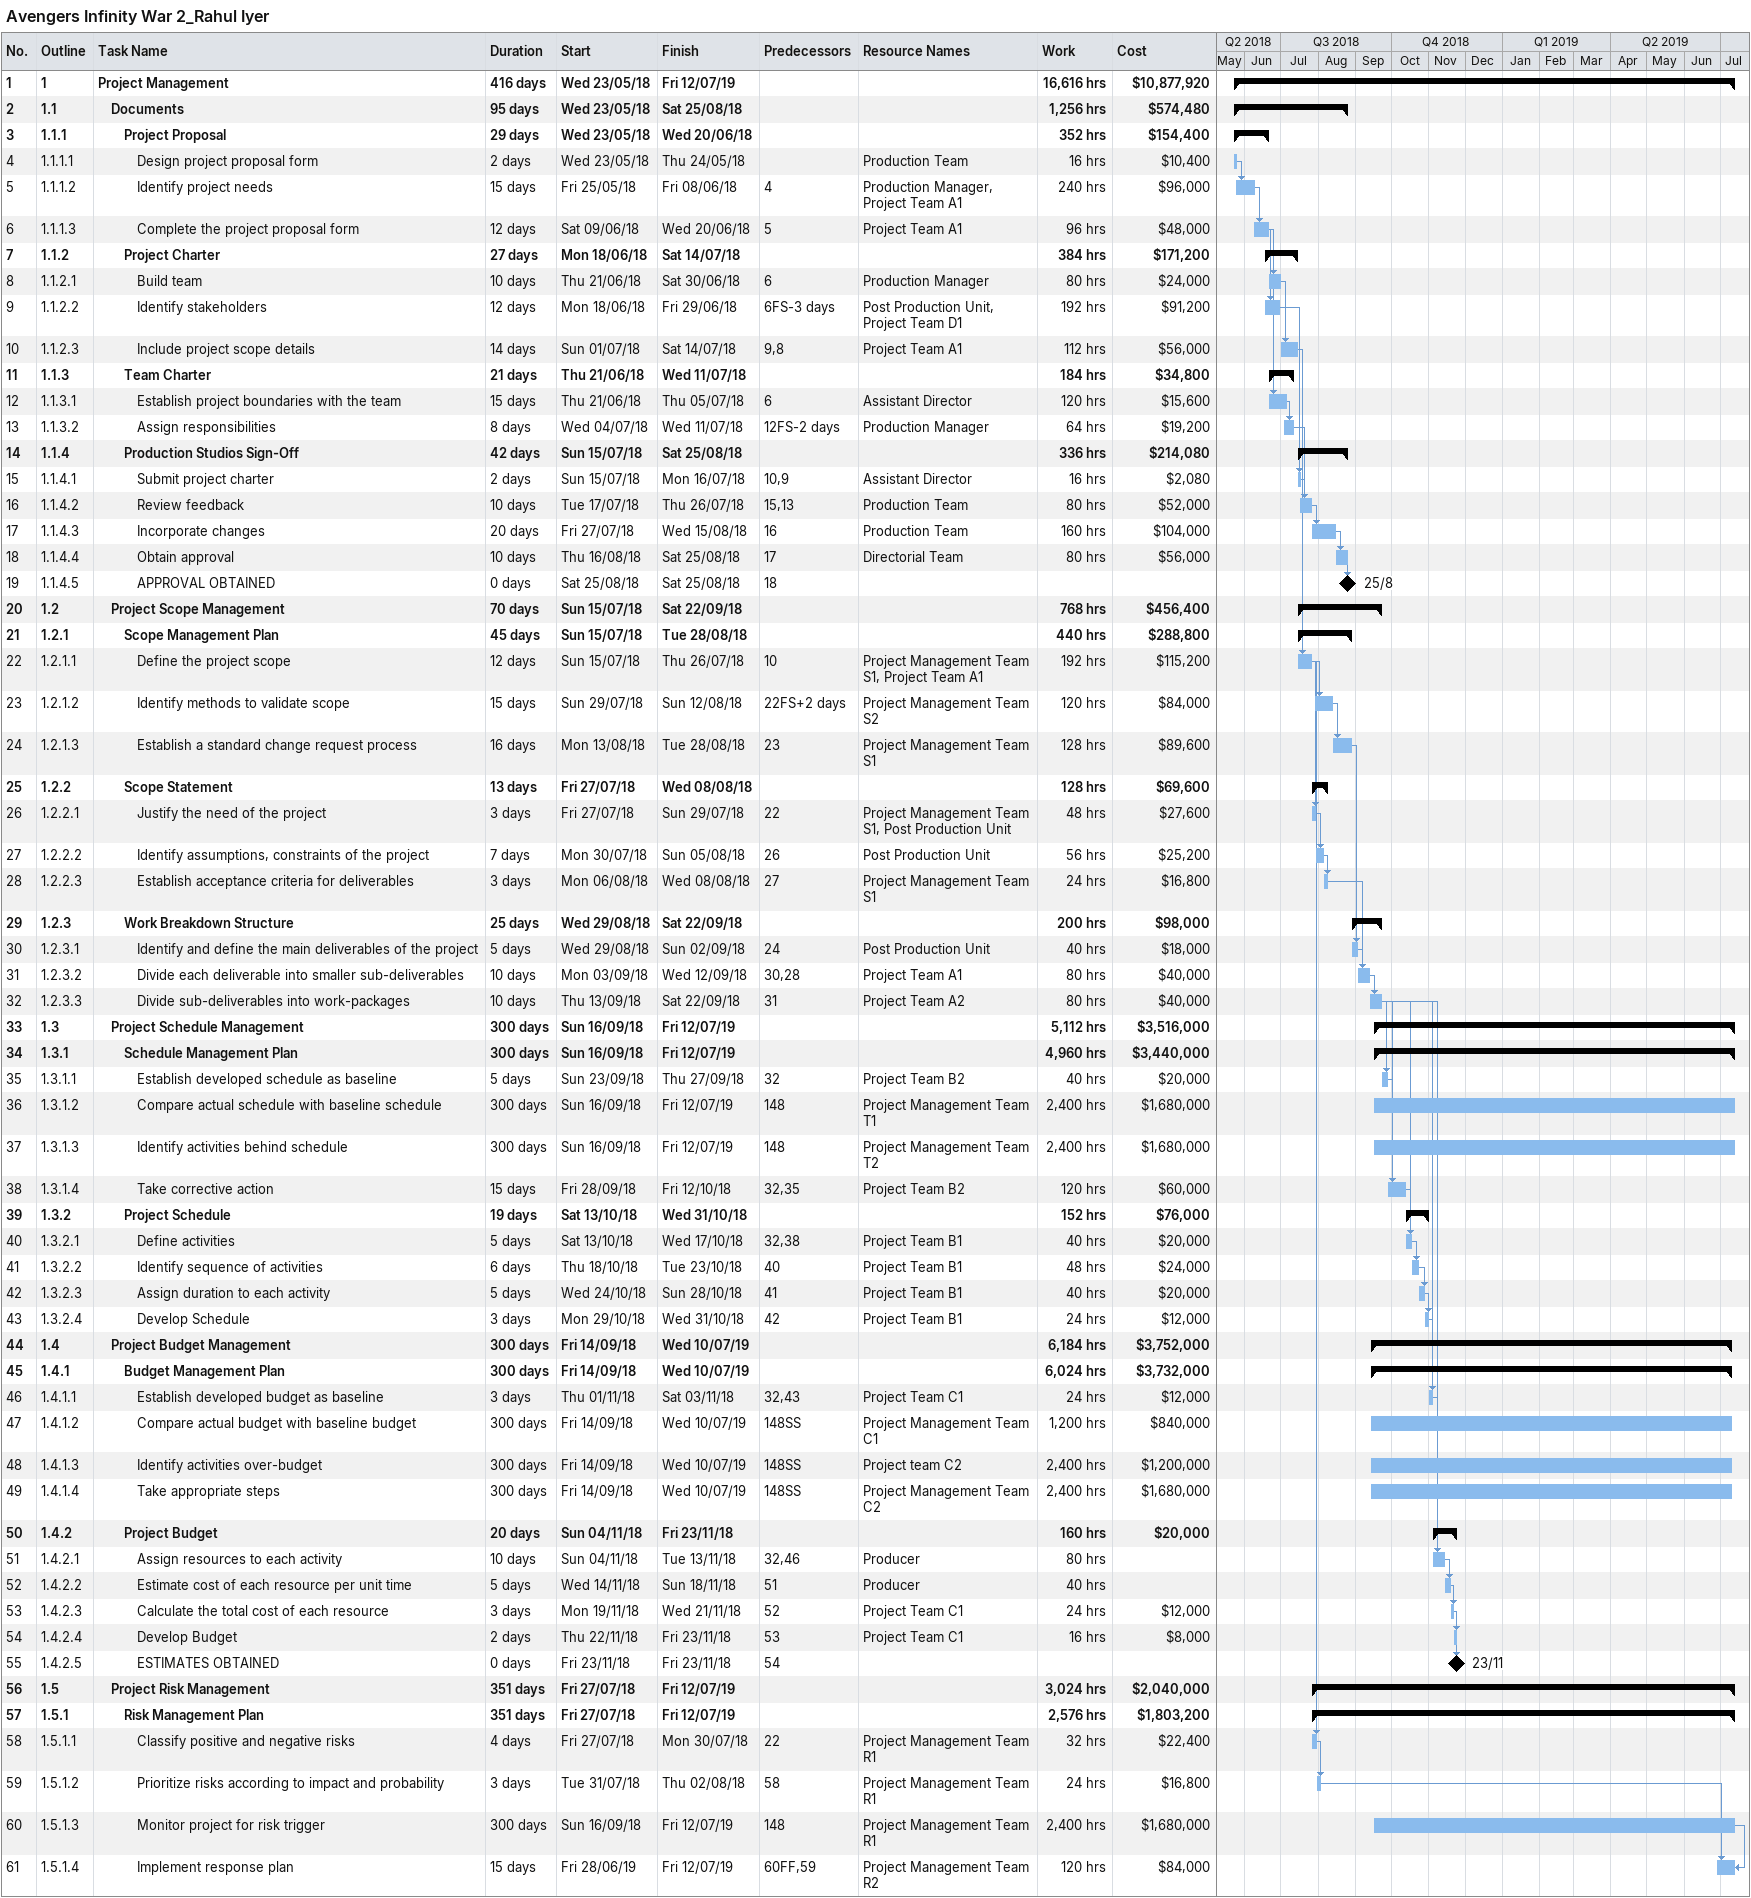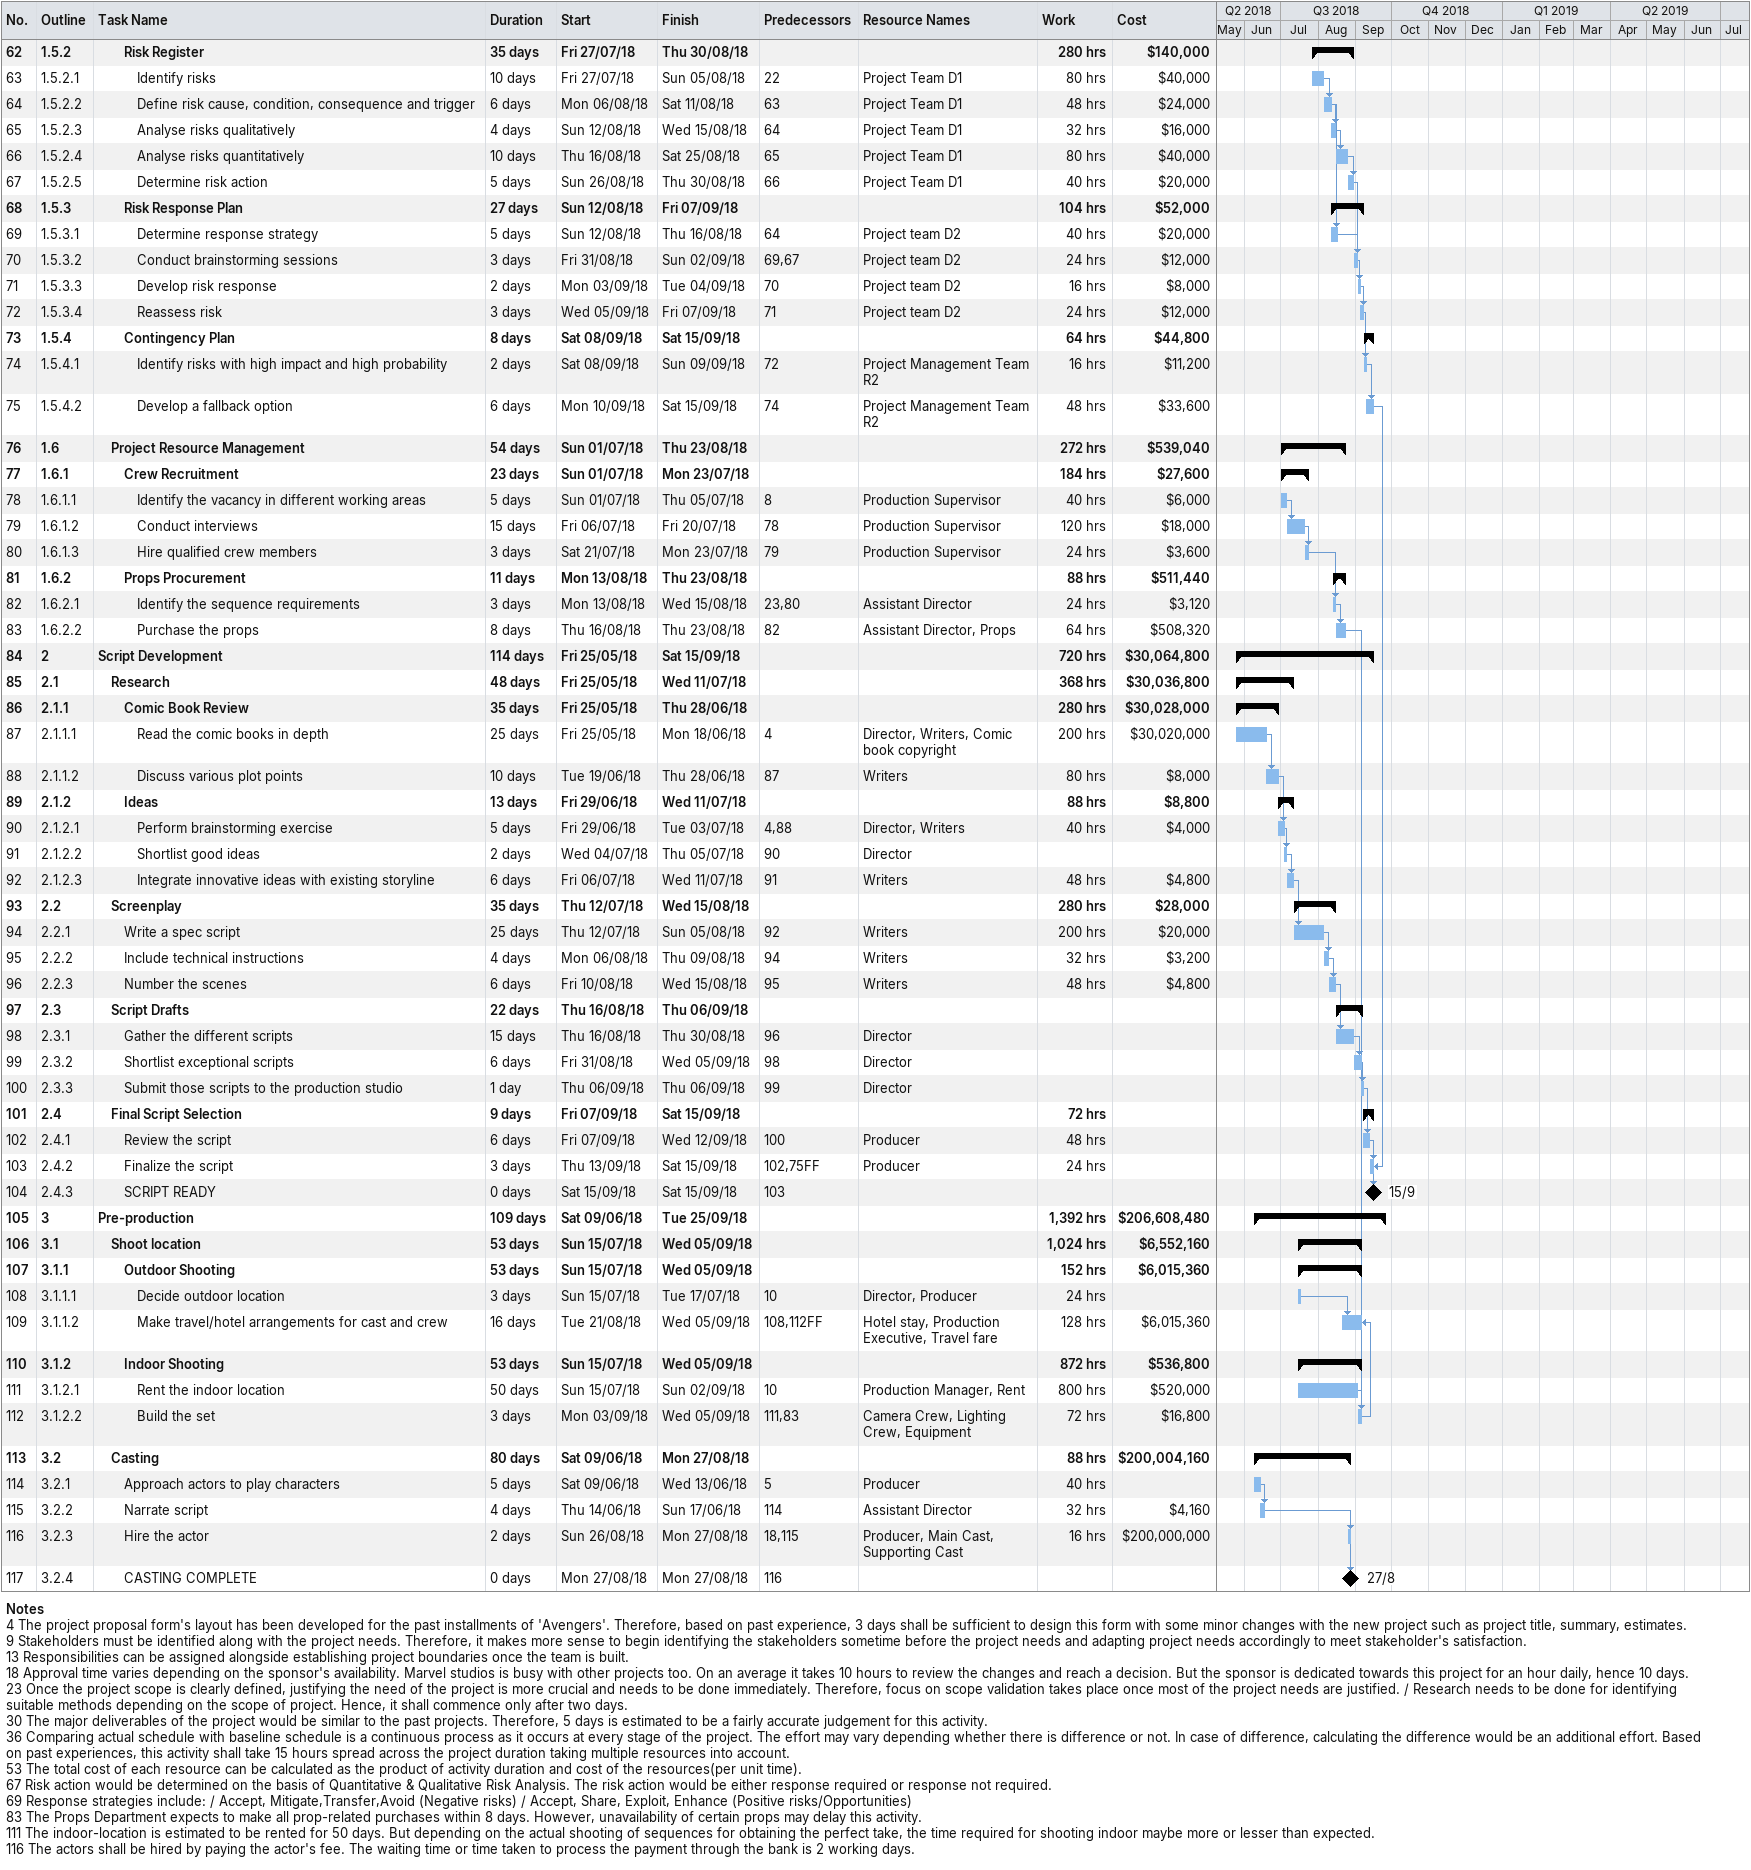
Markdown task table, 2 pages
Avengers Infinity War 2_Rahul Iyer

| ID | WBS | Task | Duration | Start | Finish | Predecessors | Resources | Work (h) | Cost ($) |
|---|---|---|---|---|---|---|---|---|---|
| 1 | 1 | **Project Management** | 416d | 2018-05-23 | 2019-07-12 |  |  | 16616 | 10877920 |
| 2 | 1.1 | **Documents** | 95d | 2018-05-23 | 2018-08-25 |  |  | 1256 | 574480 |
| 3 | 1.1.1 | **Project Proposal** | 29d | 2018-05-23 | 2018-06-20 |  |  | 352 | 154400 |
| 4 | 1.1.1.1 | Design project proposal form | 2d | 2018-05-23 | 2018-05-24 |  | Production Team | 16 | 10400 |
| 5 | 1.1.1.2 | Identify project needs | 15d | 2018-05-25 | 2018-06-08 | 4 | Production Manager, Project Team A1 | 240 | 96000 |
| 6 | 1.1.1.3 | Complete the project proposal form | 12d | 2018-06-09 | 2018-06-20 | 5 | Project Team A1 | 96 | 48000 |
| 7 | 1.1.2 | **Project Charter** | 27d | 2018-06-18 | 2018-07-14 |  |  | 384 | 171200 |
| 8 | 1.1.2.1 | Build team | 10d | 2018-06-21 | 2018-06-30 | 6 | Production Manager | 80 | 24000 |
| 9 | 1.1.2.2 | Identify stakeholders | 12d | 2018-06-18 | 2018-06-29 | 6FS-3d | Post Production Unit, Project Team D1 | 192 | 91200 |
| 10 | 1.1.2.3 | Include project scope details | 14d | 2018-07-01 | 2018-07-14 | 9, 8 | Project Team A1 | 112 | 56000 |
| 11 | 1.1.3 | **Team Charter** | 21d | 2018-06-21 | 2018-07-11 |  |  | 184 | 34800 |
| 12 | 1.1.3.1 | Establish project boundaries with the team | 15d | 2018-06-21 | 2018-07-05 | 6 | Assistant Director | 120 | 15600 |
| 13 | 1.1.3.2 | Assign responsibilities | 8d | 2018-07-04 | 2018-07-11 | 12FS-2d | Production Manager | 64 | 19200 |
| 14 | 1.1.4 | **Production Studios Sign-Off** | 42d | 2018-07-15 | 2018-08-25 |  |  | 336 | 214080 |
| 15 | 1.1.4.1 | Submit project charter | 2d | 2018-07-15 | 2018-07-16 | 10, 9 | Assistant Director | 16 | 2080 |
| 16 | 1.1.4.2 | Review feedback | 10d | 2018-07-17 | 2018-07-26 | 15, 13 | Production Team | 80 | 52000 |
| 17 | 1.1.4.3 | Incorporate changes | 20d | 2018-07-27 | 2018-08-15 | 16 | Production Team | 160 | 104000 |
| 18 | 1.1.4.4 | Obtain approval | 10d | 2018-08-16 | 2018-08-25 | 17 | Directorial Team | 80 | 56000 |
| 19 | 1.1.4.5 | APPROVAL OBTAINED | 0d | 2018-08-25 | 2018-08-25 | 18 |  |  |  |
| 20 | 1.2 | **Project Scope Management** | 70d | 2018-07-15 | 2018-09-22 |  |  | 768 | 456400 |
| 21 | 1.2.1 | **Scope Management Plan** | 45d | 2018-07-15 | 2018-08-28 |  |  | 440 | 288800 |
| 22 | 1.2.1.1 | Define the project scope | 12d | 2018-07-15 | 2018-07-26 | 10 | Project Management Team S1, Project Team A1 | 192 | 115200 |
| 23 | 1.2.1.2 | Identify methods to validate scope | 15d | 2018-07-29 | 2018-08-12 | 22FS+2d | Project Management Team S2 | 120 | 84000 |
| 24 | 1.2.1.3 | Establish a standard change request process | 16d | 2018-08-13 | 2018-08-28 | 23 | Project Management Team S1 | 128 | 89600 |
| 25 | 1.2.2 | **Scope Statement** | 13d | 2018-07-27 | 2018-08-08 |  |  | 128 | 69600 |
| 26 | 1.2.2.1 | Justify the need of the project | 3d | 2018-07-27 | 2018-07-29 | 22 | Project Management Team S1, Post Production Unit | 48 | 27600 |
| 27 | 1.2.2.2 | Identify assumptions, constraints of the project | 7d | 2018-07-30 | 2018-08-05 | 26 | Post Production Unit | 56 | 25200 |
| 28 | 1.2.2.3 | Establish acceptance criteria for deliverables | 3d | 2018-08-06 | 2018-08-08 | 27 | Project Management Team S1 | 24 | 16800 |
| 29 | 1.2.3 | **Work Breakdown Structure** | 25d | 2018-08-29 | 2018-09-22 |  |  | 200 | 98000 |
| 30 | 1.2.3.1 | Identify and define the main deliverables of the project | 5d | 2018-08-29 | 2018-09-02 | 24 | Post Production Unit | 40 | 18000 |
| 31 | 1.2.3.2 | Divide each deliverable into smaller sub-deliverables | 10d | 2018-09-03 | 2018-09-12 | 30, 28 | Project Team A1 | 80 | 40000 |
| 32 | 1.2.3.3 | Divide sub-deliverables into work-packages | 10d | 2018-09-13 | 2018-09-22 | 31 | Project Team A2 | 80 | 40000 |
| 33 | 1.3 | **Project Schedule Management** | 300d | 2018-09-16 | 2019-07-12 |  |  | 5112 | 3516000 |
| 34 | 1.3.1 | **Schedule Management Plan** | 300d | 2018-09-16 | 2019-07-12 |  |  | 4960 | 3440000 |
| 35 | 1.3.1.1 | Establish developed schedule as baseline | 5d | 2018-09-23 | 2018-09-27 | 32 | Project Team B2 | 40 | 20000 |
| 36 | 1.3.1.2 | Compare actual schedule with baseline schedule | 300d | 2018-09-16 | 2019-07-12 | 148 | Project Management Team T1 | 2400 | 1680000 |
| 37 | 1.3.1.3 | Identify activities behind schedule | 300d | 2018-09-16 | 2019-07-12 | 148 | Project Management Team T2 | 2400 | 1680000 |
| 38 | 1.3.1.4 | Take corrective action | 15d | 2018-09-28 | 2018-10-12 | 32, 35 | Project Team B2 | 120 | 60000 |
| 39 | 1.3.2 | **Project Schedule** | 19d | 2018-10-13 | 2018-10-31 |  |  | 152 | 76000 |
| 40 | 1.3.2.1 | Define activities | 5d | 2018-10-13 | 2018-10-17 | 32, 38 | Project Team B1 | 40 | 20000 |
| 41 | 1.3.2.2 | Identify sequence of activities | 6d | 2018-10-18 | 2018-10-23 | 40 | Project Team B1 | 48 | 24000 |
| 42 | 1.3.2.3 | Assign duration to each activity | 5d | 2018-10-24 | 2018-10-28 | 41 | Project Team B1 | 40 | 20000 |
| 43 | 1.3.2.4 | Develop Schedule | 3d | 2018-10-29 | 2018-10-31 | 42 | Project Team B1 | 24 | 12000 |
| 44 | 1.4 | **Project Budget Management** | 300d | 2018-09-14 | 2019-07-10 |  |  | 6184 | 3752000 |
| 45 | 1.4.1 | **Budget Management Plan** | 300d | 2018-09-14 | 2019-07-10 |  |  | 6024 | 3732000 |
| 46 | 1.4.1.1 | Establish developed budget as baseline | 3d | 2018-11-01 | 2018-11-03 | 32, 43 | Project Team C1 | 24 | 12000 |
| 47 | 1.4.1.2 | Compare actual budget with baseline budget | 300d | 2018-09-14 | 2019-07-10 | 148SS | Project Management Team C1 | 1200 | 840000 |
| 48 | 1.4.1.3 | Identify activities over-budget | 300d | 2018-09-14 | 2019-07-10 | 148SS | Project team C2 | 2400 | 1200000 |
| 49 | 1.4.1.4 | Take appropriate steps | 300d | 2018-09-14 | 2019-07-10 | 148SS | Project Management Team C2 | 2400 | 1680000 |
| 50 | 1.4.2 | **Project Budget** | 20d | 2018-11-04 | 2018-11-23 |  |  | 160 | 20000 |
| 51 | 1.4.2.1 | Assign resources to each activity | 10d | 2018-11-04 | 2018-11-13 | 32, 46 | Producer | 80 |  |
| 52 | 1.4.2.2 | Estimate cost of each resource per unit time | 5d | 2018-11-14 | 2018-11-18 | 51 | Producer | 40 |  |
| 53 | 1.4.2.3 | Calculate the total cost of each resource | 3d | 2018-11-19 | 2018-11-21 | 52 | Project Team C1 | 24 | 12000 |
| 54 | 1.4.2.4 | Develop Budget | 2d | 2018-11-22 | 2018-11-23 | 53 | Project Team C1 | 16 | 8000 |
| 55 | 1.4.2.5 | ESTIMATES OBTAINED | 0d | 2018-11-23 | 2018-11-23 | 54 |  |  |  |
| 56 | 1.5 | **Project Risk Management** | 351d | 2018-07-27 | 2019-07-12 |  |  | 3024 | 2040000 |
| 57 | 1.5.1 | **Risk Management Plan** | 351d | 2018-07-27 | 2019-07-12 |  |  | 2576 | 1803200 |
| 58 | 1.5.1.1 | Classify positive and negative risks | 4d | 2018-07-27 | 2018-07-30 | 22 | Project Management Team R1 | 32 | 22400 |
| 59 | 1.5.1.2 | Prioritize risks according to impact and probability | 3d | 2018-07-31 | 2018-08-02 | 58 | Project Management Team R1 | 24 | 16800 |
| 60 | 1.5.1.3 | Monitor project for risk trigger | 300d | 2018-09-16 | 2019-07-12 | 148 | Project Management Team R1 | 2400 | 1680000 |
| 61 | 1.5.1.4 | Implement response plan | 15d | 2019-06-28 | 2019-07-12 | 60FF, 59 | Project Management Team R2 | 120 | 84000 |
| 62 | 1.5.2 | **Risk Register** | 35d | 2018-07-27 | 2018-08-30 |  |  | 280 | 140000 |
| 63 | 1.5.2.1 | Identify risks | 10d | 2018-07-27 | 2018-08-05 | 22 | Project Team D1 | 80 | 40000 |
| 64 | 1.5.2.2 | Define risk cause, condition, consequence and trigger | 6d | 2018-08-06 | 2018-08-11 | 63 | Project Team D1 | 48 | 24000 |
| 65 | 1.5.2.3 | Analyse risks qualitatively | 4d | 2018-08-12 | 2018-08-15 | 64 | Project Team D1 | 32 | 16000 |
| 66 | 1.5.2.4 | Analyse risks quantitatively | 10d | 2018-08-16 | 2018-08-25 | 65 | Project Team D1 | 80 | 40000 |
| 67 | 1.5.2.5 | Determine risk action | 5d | 2018-08-26 | 2018-08-30 | 66 | Project Team D1 | 40 | 20000 |
| 68 | 1.5.3 | **Risk Response Plan** | 27d | 2018-08-12 | 2018-09-07 |  |  | 104 | 52000 |
| 69 | 1.5.3.1 | Determine response strategy | 5d | 2018-08-12 | 2018-08-16 | 64 | Project team D2 | 40 | 20000 |
| 70 | 1.5.3.2 | Conduct brainstorming sessions | 3d | 2018-08-31 | 2018-09-02 | 69, 67 | Project team D2 | 24 | 12000 |
| 71 | 1.5.3.3 | Develop risk response | 2d | 2018-09-03 | 2018-09-04 | 70 | Project team D2 | 16 | 8000 |
| 72 | 1.5.3.4 | Reassess risk | 3d | 2018-09-05 | 2018-09-07 | 71 | Project team D2 | 24 | 12000 |
| 73 | 1.5.4 | **Contingency Plan** | 8d | 2018-09-08 | 2018-09-15 |  |  | 64 | 44800 |
| 74 | 1.5.4.1 | Identify risks with high impact and high probability | 2d | 2018-09-08 | 2018-09-09 | 72 | Project Management Team R2 | 16 | 11200 |
| 75 | 1.5.4.2 | Develop a fallback option | 6d | 2018-09-10 | 2018-09-15 | 74 | Project Management Team R2 | 48 | 33600 |
| 76 | 1.6 | **Project Resource Management** | 54d | 2018-07-01 | 2018-08-23 |  |  | 272 | 539040 |
| 77 | 1.6.1 | **Crew Recruitment** | 23d | 2018-07-01 | 2018-07-23 |  |  | 184 | 27600 |
| 78 | 1.6.1.1 | Identify the vacancy in different working areas | 5d | 2018-07-01 | 2018-07-05 | 8 | Production Supervisor | 40 | 6000 |
| 79 | 1.6.1.2 | Conduct interviews | 15d | 2018-07-06 | 2018-07-20 | 78 | Production Supervisor | 120 | 18000 |
| 80 | 1.6.1.3 | Hire qualified crew members | 3d | 2018-07-21 | 2018-07-23 | 79 | Production Supervisor | 24 | 3600 |
| 81 | 1.6.2 | **Props Procurement** | 11d | 2018-08-13 | 2018-08-23 |  |  | 88 | 511440 |
| 82 | 1.6.2.1 | Identify the sequence requirements | 3d | 2018-08-13 | 2018-08-15 | 23, 80 | Assistant Director | 24 | 3120 |
| 83 | 1.6.2.2 | Purchase the props | 8d | 2018-08-16 | 2018-08-23 | 82 | Assistant Director, Props | 64 | 508320 |
| 84 | 2 | **Script Development** | 114d | 2018-05-25 | 2018-09-15 |  |  | 720 | 30064800 |
| 85 | 2.1 | **Research** | 48d | 2018-05-25 | 2018-07-11 |  |  | 368 | 30036800 |
| 86 | 2.1.1 | **Comic Book Review** | 35d | 2018-05-25 | 2018-06-28 |  |  | 280 | 30028000 |
| 87 | 2.1.1.1 | Read the comic books in depth | 25d | 2018-05-25 | 2018-06-18 | 4 | Director, Writers, Comic book copyright | 200 | 30020000 |
| 88 | 2.1.1.2 | Discuss various plot points | 10d | 2018-06-19 | 2018-06-28 | 87 | Writers | 80 | 8000 |
| 89 | 2.1.2 | **Ideas** | 13d | 2018-06-29 | 2018-07-11 |  |  | 88 | 8800 |
| 90 | 2.1.2.1 | Perform brainstorming exercise | 5d | 2018-06-29 | 2018-07-03 | 4, 88 | Director, Writers | 40 | 4000 |
| 91 | 2.1.2.2 | Shortlist good ideas | 2d | 2018-07-04 | 2018-07-05 | 90 | Director |  |  |
| 92 | 2.1.2.3 | Integrate innovative ideas with existing storyline | 6d | 2018-07-06 | 2018-07-11 | 91 | Writers | 48 | 4800 |
| 93 | 2.2 | **Screenplay** | 35d | 2018-07-12 | 2018-08-15 |  |  | 280 | 28000 |
| 94 | 2.2.1 | Write a spec script | 25d | 2018-07-12 | 2018-08-05 | 92 | Writers | 200 | 20000 |
| 95 | 2.2.2 | Include technical instructions | 4d | 2018-08-06 | 2018-08-09 | 94 | Writers | 32 | 3200 |
| 96 | 2.2.3 | Number the scenes | 6d | 2018-08-10 | 2018-08-15 | 95 | Writers | 48 | 4800 |
| 97 | 2.3 | **Script Drafts** | 22d | 2018-08-16 | 2018-09-06 |  |  |  |  |
| 98 | 2.3.1 | Gather the different scripts | 15d | 2018-08-16 | 2018-08-30 | 96 | Director |  |  |
| 99 | 2.3.2 | Shortlist exceptional scripts | 6d | 2018-08-31 | 2018-09-05 | 98 | Director |  |  |
| 100 | 2.3.3 | Submit those scripts to the production studio | 1d | 2018-09-06 | 2018-09-06 | 99 | Director |  |  |
| 101 | 2.4 | **Final Script Selection** | 9d | 2018-09-07 | 2018-09-15 |  |  | 72 |  |
| 102 | 2.4.1 | Review the script | 6d | 2018-09-07 | 2018-09-12 | 100 | Producer | 48 |  |
| 103 | 2.4.2 | Finalize the script | 3d | 2018-09-13 | 2018-09-15 | 102, 75FF | Producer | 24 |  |
| 104 | 2.4.3 | SCRIPT READY | 0d | 2018-09-15 | 2018-09-15 | 103 |  |  |  |
| 105 | 3 | **Pre-production** | 109d | 2018-06-09 | 2018-09-25 |  |  | 1392 | 206608480 |
| 106 | 3.1 | **Shoot location** | 53d | 2018-07-15 | 2018-09-05 |  |  | 1024 | 6552160 |
| 107 | 3.1.1 | **Outdoor Shooting** | 53d | 2018-07-15 | 2018-09-05 |  |  | 152 | 6015360 |
| 108 | 3.1.1.1 | Decide outdoor location | 3d | 2018-07-15 | 2018-07-17 | 10 | Director, Producer | 24 |  |
| 109 | 3.1.1.2 | Make travel/hotel arrangements for cast and crew | 16d | 2018-08-21 | 2018-09-05 | 108, 112FF | Hotel stay, Production Executive, Travel fare | 128 | 6015360 |
| 110 | 3.1.2 | **Indoor Shooting** | 53d | 2018-07-15 | 2018-09-05 |  |  | 872 | 536800 |
| 111 | 3.1.2.1 | Rent the indoor location | 50d | 2018-07-15 | 2018-09-02 | 10 | Production Manager, Rent | 800 | 520000 |
| 112 | 3.1.2.2 | Build the set | 3d | 2018-09-03 | 2018-09-05 | 111, 83 | Camera Crew, Lighting Crew, Equipment | 72 | 16800 |
| 113 | 3.2 | **Casting** | 80d | 2018-06-09 | 2018-08-27 |  |  | 88 | 200004160 |
| 114 | 3.2.1 | Approach actors to play characters | 5d | 2018-06-09 | 2018-06-13 | 5 | Producer | 40 |  |
| 115 | 3.2.2 | Narrate script | 4d | 2018-06-14 | 2018-06-17 | 114 | Assistant Director | 32 | 4160 |
| 116 | 3.2.3 | Hire the actor | 2d | 2018-08-26 | 2018-08-27 | 18, 115 | Producer, Main Cast, Supporting Cast | 16 | 200000000 |
| 117 | 3.2.4 | CASTING COMPLETE | 0d | 2018-08-27 | 2018-08-27 | 116 |  |  |  |

Notes
- 4: The project proposal form's layout has been developed for the past installments of 'Avengers'. Therefore, based on past experience, 3 days shall be sufficient to design this form with some minor changes with the new project such as project title, summary, estimates.
- 9: Stakeholders must be identified along with the project needs. Therefore, it makes more sense to begin identifying the stakeholders sometime before the project needs and adapting project needs accordingly to meet stakeholder's satisfaction.
- 13: Responsibilities can be assigned alongside establishing project boundaries once the team is built.
- 18: Approval time varies depending on the sponsor's availability. Marvel studios is busy with other projects too. On an average it takes 10 hours to review the changes and reach a decision. But the sponsor is dedicated towards this project for an hour daily, hence 10 days.
- 23: Once the project scope is clearly defined, justifying the need of the project is more crucial and needs to be done immediately. Therefore, focus on scope validation takes place once most of the project needs are justified. / Research needs to be done for identifying suitable methods depending on the scope of project. Hence, it shall commence only after two days.
- 30: The major deliverables of the project would be similar to the past projects. Therefore, 5 days is estimated to be a fairly accurate judgement for this activity.
- 36: Comparing actual schedule with baseline schedule is a continuous process as it occurs at every stage of the project. The effort may vary depending whether there is difference or not. In case of difference, calculating the difference would be an additional effort. Based on past experiences, this activity shall take 15 hours spread across the project duration taking multiple resources into account.
- 53: The total cost of each resource can be calculated as the product of activity duration and cost of the resources(per unit time).
- 67: Risk action would be determined on the basis of Quantitative & Qualitative Risk Analysis. The risk action would be either response required or response not required.
- 69: Response strategies include: / Accept, Mitigate,Transfer,Avoid (Negative risks) / Accept, Share, Exploit, Enhance (Positive risks/Opportunities)
- 83: The Props Department expects to make all prop-related purchases within 8 days. However, unavailability of certain props may delay this activity.
- 111: The indoor-location is estimated to be rented for 50 days. But depending on the actual shooting of sequences for obtaining the perfect take, the time required for shooting indoor maybe more or lesser than expected.
- 116: The actors shall be hired by paying the actor's fee. The waiting time or time taken to process the payment through the bank is 2 working days.
